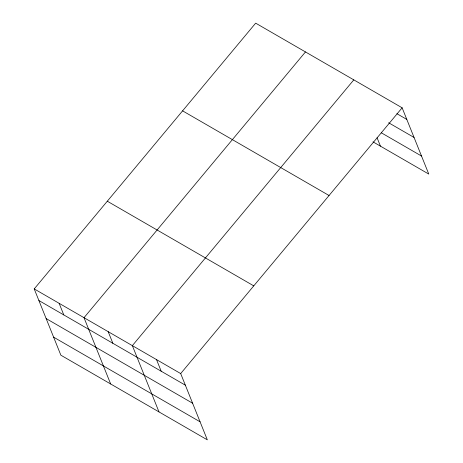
<?xml version="1.0" encoding="UTF-8"?>
<svg xmlns="http://www.w3.org/2000/svg" width="463" height="463" viewBox="0 0 463 463"><rect width="100%" height="100%" fill="white"/><g stroke="black" fill="none" stroke-linecap="round" stroke-linejoin="round"><path stroke-width="0.69" d="M34.221 288.918L180.686 373.572L207.331 439.85L60.867 355.196L34.221 288.918L255.669 23.15L402.133 107.804L428.779 174.082L373.01 141.852M305.47 51.931L84.017 317.699L110.663 383.977M353.801 79.867L132.354 345.635L158.994 411.914M180.686 373.572L402.133 107.804M396.889 113.684L406.803 119.419M388.648 122.77L414.055 137.459M381.252 132.765L421.527 156.043M182.59 110.854L329.06 195.508M107.3 201.214L253.765 285.868M38.886 300.528L185.356 385.181M46.138 318.567L192.608 403.221M53.61 337.151L200.08 421.81M377.079 137.771L380.447 146.146M156.517 359.601L161.188 371.216M108.186 331.664L112.856 343.28M59.119 303.306L63.79 314.915"/></g></svg>
